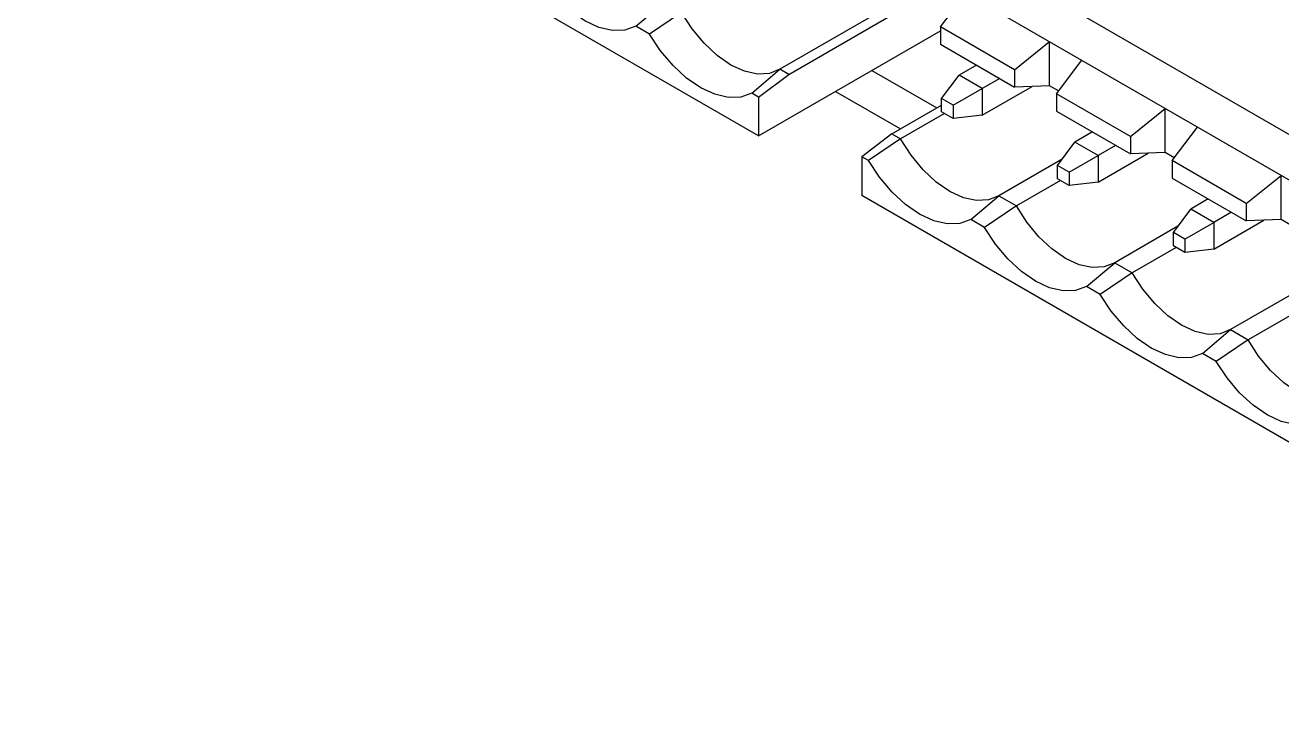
# Model space of a CAD drawing. Header units: millimetres. Extents: x -120 to 67, y -49 to 66.
# Drawn here: x -80.68 to -42.33, y -46.08 to -24.56 of the extents above; entities that cross this region are included whole.
import ezdxf

# ---------------------------------------------------------------- set-up
doc = ezdxf.new("R2010")
doc.units = ezdxf.units.MM

msp = doc.modelspace()

# ---------------------------------------------------------------- linework, layer by layer
at = {"color": 7, "linetype": 'Continuous', "lineweight": 25}
for p, q in [((-58.3, -27.939), (-86.585, -11.611)), ((-24.748, -37.919), (-53.033, -21.591)), ((-54.235, -22.284), (-25.95, -38.613)), ((-52.75, -24.611), (-51.972, -23.591)), ((-62.045, -24.594), (-61.185, -23.866)), ((-54.537, -24.11), (-57.649, -25.907)), ((-60.649, -24.175), (-61.627, -24.835)), ((-57.381, -26.061), (-54.269, -24.265)), ((-61.627, -24.835), (-62.045, -24.594)), ((-58.3, -27.939), (-52.75, -24.735)), ((-50.487, -25.918), (-52.75, -24.611)), ((-52.75, -24.611), (-52.75, -25.142)), ((-52.75, -25.142), (-50.487, -26.448)), ((-50.487, -25.918), (-49.426, -25.06)), ((-49.426, -26.408), (-49.426, -25.06)), ((-49.214, -26.652), (-48.436, -25.632)), ((-58.509, -26.635), (-57.649, -25.907)), ((-58.3, -26.755), (-57.381, -26.061)), ((-57.381, -26.061), (-57.649, -25.907)), ((-54.842, -25.943), (-52.863, -27.086)), ((-51.65, -25.777), (-52.184, -26.086)), ((-50.487, -25.918), (-50.487, -26.448)), ((-52.714, -26.8), (-52.184, -26.086)), ((-51.477, -26.494), (-52.184, -26.086)), ((-50.943, -26.185), (-51.477, -26.494)), ((-51.477, -27.31), (-49.948, -26.428)), ((-49.426, -26.408), (-50.487, -26.448)), ((-49.149, -26.567), (-49.426, -26.408)), ((-58.3, -26.755), (-58.509, -26.635)), ((-58.3, -26.755), (-58.3, -27.939)), ((-55.953, -26.584), (-53.973, -27.727)), ((-52.361, -27.004), (-52.714, -26.8)), ((-52.714, -27.208), (-52.714, -26.8)), ((-52.361, -27.004), (-51.477, -26.494)), ((-51.477, -26.494), (-51.477, -27.31)), ((-46.951, -27.959), (-49.214, -26.652)), ((-49.214, -26.652), (-49.214, -27.183)), ((-54.235, -27.878), (-52.714, -27)), ((-52.361, -27.412), (-52.714, -27.208)), ((-52.361, -27.004), (-52.361, -27.412)), ((-49.214, -27.183), (-46.951, -28.489)), ((-46.951, -27.959), (-45.891, -27.101)), ((-45.891, -28.449), (-45.891, -27.101)), ((-52.627, -27.259), (-53.967, -28.032)), ((-51.477, -27.31), (-52.361, -27.412)), ((-54.235, -27.878), (-55.154, -28.572)), ((-54.235, -27.878), (-53.967, -28.032)), ((-48.114, -27.818), (-48.648, -28.127)), ((-46.951, -27.959), (-46.951, -28.489)), ((-45.679, -28.693), (-44.901, -27.673)), ((-53.967, -28.032), (-54.945, -28.692)), ((-49.179, -28.841), (-48.648, -28.127)), ((-47.941, -28.535), (-48.648, -28.127)), ((-47.407, -28.226), (-47.941, -28.535)), ((-55.154, -28.572), (-55.154, -29.756)), ((-54.945, -28.692), (-55.154, -28.572)), ((-49.037, -28.65), (-50.967, -29.764)), ((-48.825, -29.045), (-47.941, -28.535)), ((-47.941, -29.351), (-46.412, -28.469)), ((-47.941, -28.535), (-47.941, -29.351)), ((-45.891, -28.449), (-46.951, -28.489)), ((-45.614, -28.608), (-45.891, -28.449)), ((-43.416, -30), (-45.679, -28.693)), ((-45.679, -28.693), (-45.679, -29.224)), ((-48.825, -29.045), (-49.179, -28.841)), ((-49.179, -29.249), (-49.179, -28.841)), ((-48.825, -29.045), (-48.825, -29.453)), ((-43.416, -30), (-42.355, -29.142)), ((-42.355, -30.49), (-42.355, -29.142)), ((-49.091, -29.3), (-50.431, -30.073)), ((-48.825, -29.453), (-49.179, -29.249)), ((-47.941, -29.351), (-48.825, -29.453)), ((-45.679, -29.224), (-43.416, -30.53)), ((-26.87, -46.084), (-55.154, -29.756)), ((-51.827, -30.492), (-50.967, -29.764)), ((-50.967, -29.764), (-50.431, -30.073)), ((-44.579, -29.859), (-45.113, -30.168)), ((-50.431, -30.073), (-51.409, -30.733)), ((-45.643, -30.882), (-45.113, -30.168)), ((-44.406, -30.576), (-45.113, -30.168)), ((-43.871, -30.267), (-44.406, -30.576)), ((-43.416, -30), (-43.416, -30.53)), ((-51.409, -30.733), (-51.827, -30.492)), ((-45.29, -31.086), (-44.406, -30.576)), ((-44.406, -31.392), (-42.877, -30.51)), ((-44.406, -30.576), (-44.406, -31.392)), ((-42.355, -30.49), (-43.416, -30.53)), ((-42.078, -30.649), (-42.355, -30.49)), ((-45.502, -30.691), (-47.431, -31.805)), ((-45.29, -31.086), (-45.643, -30.882)), ((-45.643, -31.29), (-45.643, -30.882)), ((-45.556, -31.341), (-46.896, -32.114)), ((-45.29, -31.494), (-45.643, -31.29)), ((-45.29, -31.086), (-45.29, -31.494)), ((-44.406, -31.392), (-45.29, -31.494)), ((-48.292, -32.533), (-47.431, -31.805)), ((-47.431, -31.805), (-46.896, -32.114)), ((-46.896, -32.114), (-47.874, -32.774)), ((-47.874, -32.774), (-48.292, -32.533)), ((-41.966, -32.732), (-43.896, -33.846)), ((-42.02, -33.382), (-43.36, -34.155)), ((-44.756, -34.574), (-43.896, -33.846)), ((-43.896, -33.846), (-43.36, -34.155)), ((-43.36, -34.155), (-44.338, -34.815)), ((-44.338, -34.815), (-44.756, -34.574))]:
    msp.add_line(p, q, dxfattribs=at)
at = {"color": 7, "linetype": 'Continuous', "lineweight": 25, "flags": 128}
for points in [[(-62.045, -24.594), (-62.381, -24.712), (-62.762, -24.724), (-63.175, -24.628), (-63.604, -24.429), (-64.033, -24.133), (-64.446, -23.752), (-64.827, -23.3), (-65.163, -22.794)], [(-57.649, -25.907), (-57.968, -26.034), (-58.334, -26.055), (-58.733, -25.967), (-59.149, -25.776), (-59.565, -25.487), (-59.964, -25.114), (-60.33, -24.671), (-60.649, -24.175)], [(-58.509, -26.635), (-58.845, -26.753), (-59.226, -26.765), (-59.639, -26.669), (-60.068, -26.47), (-60.497, -26.174), (-60.91, -25.793), (-61.292, -25.341), (-61.627, -24.835)], [(-50.967, -29.764), (-51.286, -29.892), (-51.652, -29.912), (-52.051, -29.825), (-52.467, -29.633), (-52.883, -29.345), (-53.282, -28.972), (-53.648, -28.528), (-53.967, -28.032)], [(-51.827, -30.492), (-52.163, -30.611), (-52.544, -30.622), (-52.957, -30.527), (-53.386, -30.327), (-53.815, -30.031), (-54.228, -29.65), (-54.609, -29.198), (-54.945, -28.692)], [(-47.431, -31.805), (-47.75, -31.933), (-48.117, -31.953), (-48.516, -31.866), (-48.931, -31.674), (-49.347, -31.386), (-49.746, -31.013), (-50.112, -30.569), (-50.431, -30.073)], [(-48.292, -32.533), (-48.627, -32.652), (-49.009, -32.663), (-49.422, -32.568), (-49.851, -32.368), (-50.28, -32.072), (-50.692, -31.691), (-51.074, -31.239), (-51.409, -30.733)], [(-43.896, -33.846), (-44.215, -33.974), (-44.581, -33.994), (-44.98, -33.907), (-45.396, -33.715), (-45.811, -33.427), (-46.211, -33.054), (-46.577, -32.61), (-46.896, -32.114)], [(-44.756, -34.574), (-45.092, -34.693), (-45.473, -34.704), (-45.886, -34.609), (-46.315, -34.409), (-46.744, -34.113), (-47.157, -33.732), (-47.538, -33.28), (-47.874, -32.774)], [(-40.36, -35.887), (-40.679, -36.015), (-41.046, -36.035), (-41.445, -35.948), (-41.86, -35.756), (-42.276, -35.468), (-42.675, -35.095), (-43.041, -34.651), (-43.36, -34.155)], [(-41.221, -36.615), (-41.556, -36.734), (-41.938, -36.745), (-42.351, -36.65), (-42.779, -36.45), (-43.208, -36.154), (-43.621, -35.773), (-44.003, -35.321), (-44.338, -34.815)]]:
    msp.add_lwpolyline(points, dxfattribs=at)

doc.saveas('drawing.dxf')
